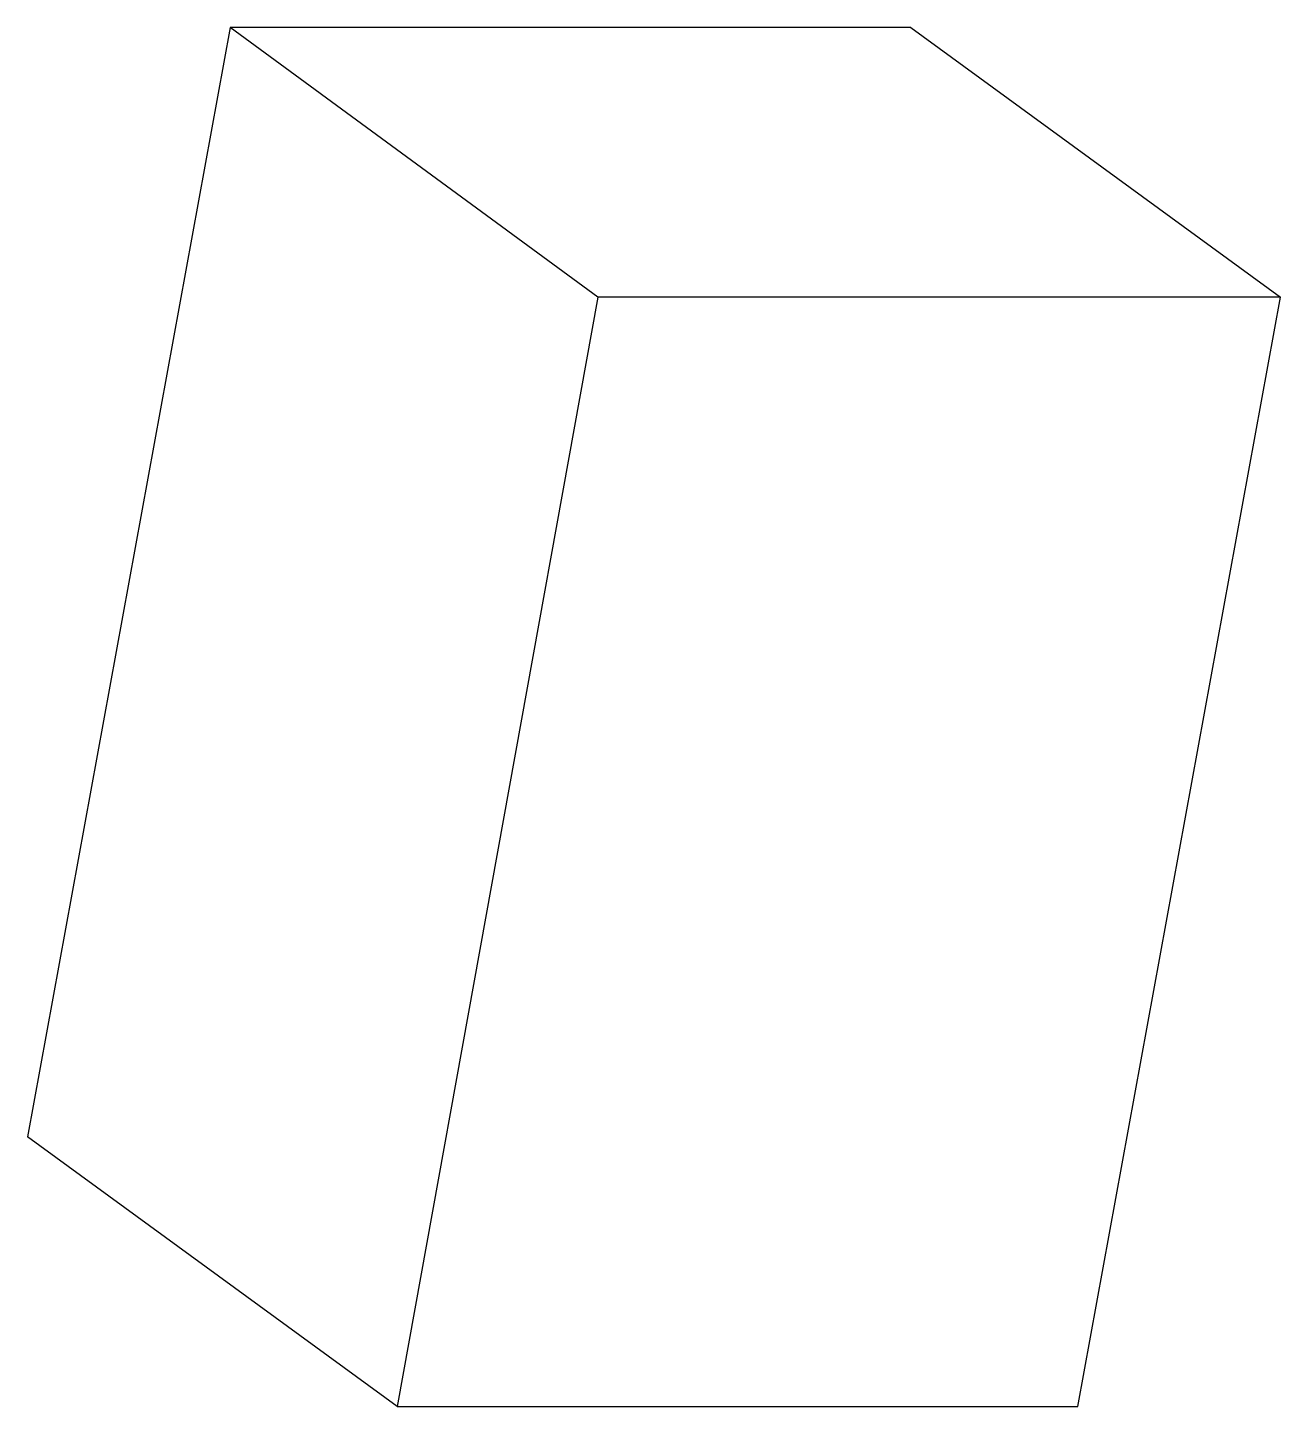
# Model space of a CAD drawing. Extents: x -3.43 to 2.94, y -2.38 to 4.63.
import ezdxf

# ---------------------------------------------------------------- set-up
doc = ezdxf.new("R2010")
doc.units = 0
doc.layers.add('CAPA_POR_DEFECTO', color=7, linetype='CONTINUOUS')

msp = doc.modelspace()

# ---------------------------------------------------------------- linework, layer by layer
at = {"layer": 'CAPA_POR_DEFECTO', "color": 7}
for p, q in [((-2.4, 4.63), (-3.43, -1.01)), ((1.06, 4.63), (-2.4, 4.63)), ((-0.53, 3.26), (-2.4, 4.63)), ((1.06, 4.63), (2.94, 3.26)), ((-0.53, 3.26), (-1.55, -2.38)), ((2.94, 3.26), (-0.53, 3.26)), ((1.91, -2.38), (2.94, 3.26)), ((-1.55, -2.38), (-3.43, -1.01)), ((-1.55, -2.38), (1.91, -2.38))]:
    msp.add_line(p, q, dxfattribs=at)

doc.saveas('drawing.dxf')
